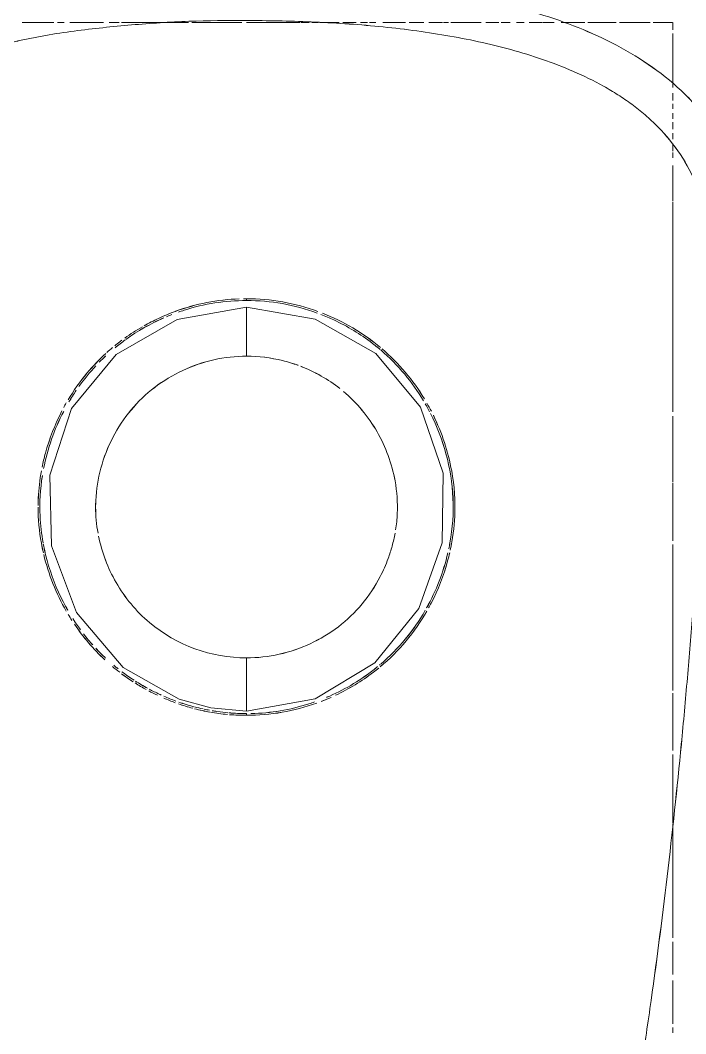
# Model space of a CAD drawing. Header units: millimetres. Extents: x -4000 to 187956, y -58990 to 162485.
# Drawn here: x 3722.4 to 3894.9, y 76805 to 77068 of the extents above; entities that cross this region are included whole.
import ezdxf

# ---------------------------------------------------------------- set-up
doc = ezdxf.new("R2010")
doc.units = ezdxf.units.MM
doc.layers.add('P-SANR-FIXT', color=6, linetype='Continuous', lineweight=9)

# ---------------------------------------------------------------- blocks, each defined once
blk = doc.blocks.new('WCPan-SquattingPan-Vitra-ArkitektSeries-5952 - CMPX502N-V797-0_000')
at = {"layer": 'P-SANR-FIXT', "color": 254}
for p, q in [((-58.16, 124.95), (-49.94, 124.95)), ((-49.02, 124.95), (-47.3, 124.95)), ((-45.86, 124.95), (-37.1, 124.95)), ((-35.64, 124.95), (-33.03, 124.95)), ((-32.45, 124.95), (-15.07, 124.95)), ((-14.16, 124.95), (-12.54, 124.95)), ((10.49, 124.95), (13.84, 124.95)), ((14.05, 124.95), (16.22, 124.95)), ((16.91, 124.95), (18.61, 124.95)), ((19.02, 124.95), (24.06, 124.95)), ((24.95, 124.95), (28.47, 124.95)), ((29.53, 124.95), (31.4, 124.95)), ((31.85, 124.95), (33.54, 124.95)), ((36.64, 124.95), (41.26, 124.95)), ((42.18, 124.95), (45.98, 124.95)), ((47.25, 124.95), (50.8, 124.95)), ((51.1, 124.95), (52.34, 124.95)), ((52.97, 124.95), (59.11, 124.95)), ((62.03, 124.95), (65.41, 124.95)), ((70.06, 124.95), (71.99, 124.95)), ((73.28, 124.95), (76.77, 124.95)), ((76.95, 124.95), (79.82, 124.95)), ((81.63, 124.95), (87.76, 124.95)), ((88.55, 124.95), (95.86, 124.95)), ((96.73, 124.95), (104.68, 124.95)), ((105.48, 124.95), (110.44, 124.95)), ((110.55, 123.02), (110.55, 124.91)), ((110.55, 116.88), (110.55, 122.11)), ((110.55, 108.09), (110.55, 116.84)), ((110.55, 104.72), (110.55, 106.57)), ((110.55, 102.5), (110.55, 103.79)), ((110.55, 99.94), (110.55, 101.38)), ((110.55, 97.22), (110.55, 99.08)), ((110.55, 94.63), (110.55, 96.22)), ((110.55, 91.5), (110.55, 93.48)), ((110.55, 89.78), (110.55, 91.17)), ((0, 52.76), (0, 52.99)), ((0, -54.66), (0, -54.43)), ((110.55, -112.6), (110.55, -83.11)), ((110.55, -122.13), (110.55, -113.71)), ((110.55, -134.93), (110.55, -123.75)), ((110.55, -137.32), (110.55, -135.93))]:
    blk.add_line(p, q, dxfattribs=at)
at = {"layer": 'P-SANR-FIXT', "color": 253}
for p, q in [((-12.54, 124.95), (-1.18, 124.95)), ((0, 124.95), (10.49, 124.95)), ((35.37, 124.95), (36.64, 124.95)), ((59.11, 124.95), (60.87, 124.95)), ((66.03, 124.95), (68.38, 124.95)), ((110.55, 78.62), (110.55, 87.84)), ((110.55, 23.87), (110.55, 78.35)), ((110.55, 5.62), (110.55, 22.72)), ((110.55, -9.6), (110.55, 5.36)), ((110.55, -48.42), (110.55, -10.59)), ((0, -39.97), (0, -40.86)), ((110.55, -63.98), (110.55, -49.13)), ((110.55, -82.91), (110.55, -65.09))]:
    blk.add_line(p, q, dxfattribs=at)
at = {"layer": 'P-SANR-FIXT', "color": 50}
for p, q in [((0, 52.99), (0, 53.21)), ((0, -54.89), (0, -54.66))]:
    blk.add_line(p, q, dxfattribs=at)
at = {"layer": 'P-SANR-FIXT', "color": 250}
blk.add_line((0, 39.21), (0, 38.3), dxfattribs=at)
at = {"layer": 'P-SANR-FIXT', "color": 250, "flags": 128}
for points in [[(0, -53.77), (-9.27, -52.94), (-17.51, -50.68), (-31.97, -42.5), (-44.1, -28.22), (-50.58, -10.93), (-50.98, 7.48), (-45.36, 24.77), (-33.81, 38.73), (-18, 47.85), (0, 51.01)], [(0, 51.01), (17.83, 47.93), (33.56, 38.99), (45.09, 25.06), (50.96, 7.94), (50.77, -10.15), (44.67, -27.2), (33.31, -41.29), (17.8, -50.59), (0, -53.77)]]:
    blk.add_lwpolyline(points, dxfattribs=at)
at = {"layer": 'P-SANR-FIXT', "color": 250}
for points, knots in [([(129.51, 77.95), (128.74, 81.46), (127.07, 86.68), (123.84, 93.23), (120.89, 97.97), (117.48, 102.37), (112.51, 107.69), (105.49, 113.48), (96.06, 119.21), (86.05, 123.75), (75.88, 127.3), (65.19, 130.16), (54.55, 132.3), (43.7, 133.93), (32.53, 135.12), (17.68, 136.15), (6.8, 136.38), (0, 136.38)], [0, 0, 0, 0, 0.071429, 0.107143, 0.142857, 0.178571, 0.214286, 0.285714, 0.357143, 0.428571, 0.5, 0.571429, 0.642857, 0.714286, 0.785714, 0.857143, 1, 1, 1, 1]), ([(0, -316.53), (-2.57, -316.65), (-6.63, -316.75), (-12.49, -316.73), (-17.03, -316.62), (-22.03, -316.49), (-27.44, -316.33), (-31.89, -316.08), (-35.25, -315.76), (-37.21, -315.49), (-38.69, -315.25), (-40.15, -315), (-42.63, -314.54), (-45.97, -313.77), (-49.1, -312.78), (-51.51, -311.78), (-53.28, -310.94), (-55.05, -309.93), (-57.41, -308.36), (-60.28, -306.11), (-62.85, -303.76), (-64.39, -302.23), (-65.18, -301.4), (-65.73, -300.82), (-66.22, -300.25), (-66.81, -299.51), (-67.67, -298.23), (-68.35, -296.82), (-68.87, -295.48), (-69.15, -294.67), (-69.37, -294.04), (-69.54, -293.58), (-69.69, -293.2), (-69.81, -292.91), (-69.94, -292.61), (-70.09, -292.26), (-70.31, -291.73), (-70.54, -291.12), (-70.78, -290.45), (-70.99, -289.81), (-71.19, -289.15), (-71.39, -288.44), (-71.61, -287.68), (-71.89, -286.73), (-72.14, -285.92), (-72.3, -285.45), (-72.45, -285.02), (-72.63, -284.48), (-72.87, -283.64), (-73.24, -282.3), (-73.68, -280.62), (-74.15, -278.85), (-74.56, -277.26), (-75.02, -275.49), (-75.69, -273.02), (-77.01, -268.32), (-79.26, -260.33), (-81.89, -250.19), (-84.17, -240.47), (-85.92, -232.4), (-87.84, -223.11), (-90.01, -212.53), (-92.31, -201.03), (-94.68, -188.88), (-97.05, -176.38), (-99.34, -163.8), (-101.12, -153.5), (-102.43, -145.49), (-103.34, -139.7), (-104.2, -133.91), (-105.33, -125.94), (-106.67, -115.71), (-108.18, -103.26), (-110.06, -86.83), (-112.11, -67.27), (-114.14, -47.68), (-115.47, -34.04), (-116.07, -25.77), (-116.42, -20.03), (-116.64, -15.92), (-116.84, -12.43), (-117.01, -9.49), (-117.15, -7.15), (-117.31, -4.76), (-117.5, -1.64), (-117.72, 2.21), (-117.96, 6.71), (-118.26, 12.58), (-118.59, 19.7), (-118.95, 27.84), (-119.28, 36.03), (-119.56, 44.17), (-119.79, 51.56), (-119.92, 57.74), (-120.01, 61.98), (-120.06, 64.86), (-120, 66.8), (-119.87, 68.43), (-119.72, 69.84), (-119.54, 71.34), (-119.29, 73.25), (-118.9, 75.6), (-118.22, 78.41), (-117.23, 81.3), (-115.87, 84.42), (-114.24, 87.67), (-112.35, 90.87), (-110.28, 93.84), (-107.97, 96.54), (-105.41, 99.11), (-103.13, 101.12), (-101.25, 102.65), (-100.05, 103.57), (-99.12, 104.27), (-98.24, 104.94), (-96.78, 106.05), (-94.76, 107.48), (-91.77, 109.17), (-87.62, 111.02), (-81.64, 113.31), (-74.48, 115.82), (-68.07, 117.83), (-62.99, 119.24), (-59.33, 120.14), (-55.74, 120.91), (-50.87, 121.81), (-44.72, 122.74), (-37.27, 123.6), (-29.83, 124.31), (-22.41, 124.89), (-12.48, 125.39), (-5, 125.49), (0, 125.43)], [-1, -1, -1, -1, -0.97619, -0.964286, -0.952381, -0.940476, -0.928571, -0.916667, -0.910714, -0.904762, -0.901786, -0.89881, -0.892857, -0.880952, -0.869048, -0.863095, -0.857143, -0.85119, -0.845238, -0.833333, -0.821429, -0.815476, -0.8125, -0.809524, -0.806548, -0.803571, -0.797619, -0.785714, -0.779762, -0.77381, -0.770833, -0.767857, -0.764881, -0.763393, -0.761905, -0.758929, -0.755952, -0.75, -0.744048, -0.738095, -0.732143, -0.72619, -0.720238, -0.714286, -0.708333, -0.702381, -0.696429, -0.690476, -0.684524, -0.678571, -0.672619, -0.669643, -0.666667, -0.66369, -0.660714, -0.654762, -0.642857, -0.630952, -0.625, -0.619048, -0.613095, -0.607143, -0.60119, -0.595238, -0.589286, -0.583333, -0.577381, -0.574405, -0.571429, -0.568452, -0.565476, -0.559524, -0.553571, -0.547619, -0.535714, -0.52381, -0.511905, -0.5, -0.494048, -0.488095, -0.482143, -0.479167, -0.47619, -0.473214, -0.470238, -0.464286, -0.458333, -0.452381, -0.440476, -0.428571, -0.416667, -0.404762, -0.392857, -0.380952, -0.369048, -0.357143, -0.345238, -0.339286, -0.333333, -0.327381, -0.321429, -0.309524, -0.297619, -0.285714, -0.27381, -0.261905, -0.25, -0.238095, -0.22619, -0.214286, -0.202381, -0.196429, -0.190476, -0.1875, -0.184524, -0.178571, -0.166667, -0.154762, -0.142857, -0.130952, -0.119048, -0.107143, -0.10119, -0.095238, -0.089286, -0.083333, -0.071429, -0.059524, -0.047619, -0.035714, -0.02381, 0, 0, 0, 0]), ([(0, 125.43), (5.34, 125.43), (13.8, 125.28), (25.48, 124.65), (34.36, 123.93), (43.13, 122.93), (51.71, 121.64), (60.17, 120.01), (68.57, 117.97), (76.78, 115.45), (84.8, 112.37), (91.35, 109.16), (96.35, 106.18), (99.91, 103.74), (103.38, 100.99), (107.85, 96.84), (112.84, 90.74), (116.21, 84.15), (117.97, 79.09), (118.88, 75.48), (119.45, 72.3), (119.77, 69.47), (119.93, 66.83), (119.98, 64.71), (119.99, 63.03), (119.99, 62.01), (119.98, 61.16), (119.97, 60.06), (119.93, 58.25), (119.86, 55.26), (119.75, 51.42), (119.64, 47.54), (119.53, 44.03), (119.42, 40.71), (119.29, 36.98), (119.11, 31.92), (118.92, 26.93), (118.73, 22.47), (118.58, 19.03), (118.44, 16.16), (118.31, 13.45), (118.19, 10.96), (118.07, 8.66), (117.96, 6.69), (117.85, 4.57), (117.69, 1.79), (117.49, -1.72), (117.23, -5.98), (116.95, -10.31), (116.66, -14.74), (116.26, -20.61), (115.51, -30.84), (114.35, -45.2), (112.27, -68.07), (109.21, -96.69), (105.5, -125.36), (102.12, -148.02), (99.36, -165), (96.36, -181.94), (93.51, -196.84), (91.28, -207.81), (89.79, -214.88), (88.65, -220.17), (87.48, -225.47), (86.49, -229.85), (85.66, -233.44), (84.91, -236.67), (84.11, -240.05), (83.22, -243.76), (82.25, -247.78), (81.22, -251.94), (80.18, -256.07), (79.26, -259.65), (78.18, -263.8), (76.91, -268.61), (75.82, -272.63), (74.96, -275.78), (74.1, -278.92), (73.15, -282.36), (72.21, -285.67), (71.41, -288.37), (70.37, -291.52), (69.25, -294.43), (68.05, -296.98), (67.13, -298.69), (66.09, -300.32), (64.44, -302.55), (61.91, -305.27), (58.14, -308.26), (54.39, -310.43), (51.04, -311.95), (47.42, -313.32), (42.84, -314.6), (38.33, -315.36), (34.88, -315.75), (31.62, -316.04), (27.15, -316.34), (22.37, -316.52), (18.42, -316.6), (14.39, -316.65), (9.97, -316.64), (5.12, -316.57), (1.82, -316.53), (0, -316.53)], [0, 0, 0, 0, 0.029412, 0.044118, 0.058824, 0.073529, 0.088235, 0.102941, 0.117647, 0.132353, 0.147059, 0.161765, 0.169118, 0.176471, 0.183824, 0.191176, 0.205882, 0.220588, 0.227941, 0.235294, 0.242647, 0.25, 0.257353, 0.264706, 0.268382, 0.272059, 0.273897, 0.275735, 0.279412, 0.283088, 0.286765, 0.290441, 0.292279, 0.294118, 0.297794, 0.301471, 0.308824, 0.316176, 0.323529, 0.330882, 0.338235, 0.345588, 0.349265, 0.352941, 0.356618, 0.360294, 0.367647, 0.375, 0.382353, 0.389706, 0.397059, 0.411765, 0.441176, 0.470588, 0.529412, 0.588235, 0.617647, 0.647059, 0.676471, 0.705882, 0.724265, 0.733456, 0.742647, 0.751838, 0.761029, 0.765625, 0.770221, 0.779412, 0.788603, 0.797794, 0.806985, 0.811581, 0.816176, 0.820772, 0.825368, 0.829963, 0.832261, 0.834559, 0.839154, 0.84375, 0.848346, 0.852941, 0.862132, 0.866728, 0.871324, 0.875919, 0.880515, 0.889706, 0.898897, 0.908088, 0.912684, 0.917279, 0.926471, 0.935662, 0.940257, 0.944853, 0.954044, 0.963235, 0.967831, 0.972426, 0.981618, 0.990809, 1, 1, 1, 1]), ([(-39.13, -0.84), (-39.13, -0.27), (-39.06, 3.14), (-38.06, 9.35), (-34.93, 17.36), (-30.2, 24.53), (-24.02, 30.46), (-14.2, 36.38), (-5.7, 38.33), (0, 38.3)], [0.5, 0.5, 0.5, 0.5, 0.5138889, 0.5833333, 0.6527778, 0.7222222, 0.7916667, 0.8611111, 1, 1, 1, 1]), ([(30, 24.25), (31.44, 22.52), (35.33, 16.91), (38.7, 7.72), (39.32, -1.11), (38.89, -5.34), (38.67, -6.73)], [0.278521, 0.278521, 0.278521, 0.278521, 0.3333333, 0.4444444, 0.5138889, 0.5482288, 0.5482288, 0.5482288, 0.5482288]), ([(0, -39.97), (-9.12, -40.02), (-22.72, -35.02), (-34.35, -20.99), (-37.52, -12.61), (-38.37, -8.4)], [0, 0, 0, 0, 0.2222222, 0.3333333, 0.437997, 0.437997, 0.437997, 0.437997]), ([(36.73, -14.2), (36.14, -15.81), (34.3, -19.99), (30.2, -26.2), (24.02, -32.13), (14.2, -38.06), (5.7, -40), (0, -39.97)], [0.6111111, 0.6111111, 0.6111111, 0.6111111, 0.6527778, 0.7222222, 0.7916667, 0.8611111, 1, 1, 1, 1])]:
    blk.add_open_spline(points, degree=3, knots=knots, dxfattribs=at)
at = {"layer": 'P-SANR-FIXT', "color": 253}
for points in [[(-18.43, 49.96), (-13.13, 51.9), (-7.52, 53.01), (-1.87, 53.19)], [(-16.18, 50.25), (-10.95, 51.92), (-5.49, 52.79), (0, 52.76)], [(-0.82, 53.21), (-0.55, 53.21), (-0.27, 53.22), (0, 53.21)], [(0, 53.21), (6.3, 53.25), (12.57, 52.11), (18.48, 49.95)], [(18.32, 49.52), (12.46, 51.66), (6.24, 52.8), (0, 52.76)], [(-31.28, 42.68), (-28.22, 44.88), (-24.92, 46.74), (-21.47, 48.25)], [(19.68, 49.49), (25.14, 47.35), (30.26, 44.33), (34.74, 40.57)], [(-31.59, 43.02), (-30.11, 44.07), (-28.59, 45.06), (-27.01, 45.96)], [(-32.78, 41.56), (-32.34, 41.9), (-31.9, 42.23), (-31.45, 42.56)], [(-36.26, 39.25), (-35.76, 39.7), (-35.25, 40.14), (-34.73, 40.57)], [(34.66, 40.04), (34.59, 40.1), (34.51, 40.16), (34.44, 40.22)], [(35.16, 40.21), (39.48, 36.5), (43.19, 32.09), (46.13, 27.22)], [(-38.19, 36.75), (-37.65, 37.3), (-37.1, 37.84), (-36.54, 38.36)], [(9.34, 37.18), (10.71, 36.84), (12.06, 36.43), (13.38, 35.94)], [(-43.45, 30.46), (-42.1, 32.35), (-40.63, 34.15), (-39.05, 35.85)], [(-46.07, 26.44), (-45.46, 27.46), (-44.82, 28.47), (-44.15, 29.46)], [(25.14, 29.16), (26.88, 27.69), (28.49, 26.07), (29.95, 24.32)], [(-52.62, 9.14), (-51.62, 14.3), (-49.86, 19.33), (-47.42, 24)], [(-47.42, 24.97), (-47.2, 25.38), (-46.98, 25.78), (-46.75, 26.18)], [(47.47, 23.89), (47.11, 24.59), (46.74, 25.27), (46.35, 25.95)], [(46.75, 26.17), (47.16, 25.46), (47.55, 24.74), (47.93, 24.01)], [(-53.2, -10.2), (-53.76, -7.11), (-54.05, -3.97), (-54.05, -0.83)], [(-38.52, -7.63), (-38.92, -5.39), (-39.13, -3.11), (-39.13, -0.84)], [(38.52, -7.62), (38.32, -8.74), (37.81, -10.96), (37.12, -13.13), (36.73, -14.2)], [(-52.68, -12.74), (-52.87, -11.9), (-53.05, -11.06), (-53.2, -10.2)], [(-52.22, -12.68), (-52.4, -11.93), (-52.56, -11.17), (-52.7, -10.41)], [(-46.75, -27.84), (-49.39, -23.25), (-51.37, -18.27), (-52.59, -13.12)], [(46.69, -27.03), (49.18, -22.56), (51.05, -17.73), (52.21, -12.75)], [(-45.28, -30.25), (-45.61, -29.74), (-45.94, -29.22), (-46.25, -28.69)], [(34.8, -41.6), (39.41, -37.65), (43.32, -32.89), (46.36, -27.62)], [(-43.08, -32.66), (-43.77, -31.73), (-44.42, -30.77), (-45.04, -29.79)], [(-36.72, -40.49), (-39.7, -37.72), (-42.36, -34.6), (-44.64, -31.22)], [(-36.54, -40.04), (-37.42, -39.22), (-38.27, -38.37), (-39.08, -37.5)], [(-32.89, -43.73), (-33.52, -43.25), (-34.14, -42.75), (-34.74, -42.24)], [(-29.44, -46.16), (-30.46, -45.5), (-31.45, -44.81), (-32.42, -44.08)], [(-29.17, -45.78), (-30.25, -45.09), (-31.3, -44.35), (-32.32, -43.58)], [(20.77, -50.23), (25.06, -48.42), (29.12, -46.07), (32.79, -43.23)], [(-25.99, -48.22), (-26.98, -47.68), (-27.95, -47.11), (-28.9, -46.51)], [(-25.67, -47.87), (-26.74, -47.28), (-27.8, -46.66), (-28.83, -46)], [(-23.1, -49.69), (-23.86, -49.33), (-24.61, -48.95), (-25.35, -48.56)], [(-18.32, -51.19), (-19.37, -50.81), (-20.41, -50.39), (-21.43, -49.94)], [(-18.48, -51.62), (-19.49, -51.25), (-20.49, -50.85), (-21.48, -50.42)], [(-13.96, -53.05), (-15.2, -52.72), (-16.43, -52.34), (-17.65, -51.91)], [(-13.68, -52.66), (-15, -52.3), (-16.31, -51.9), (-17.6, -51.45)], [(18.2, -51.72), (12.37, -53.82), (6.2, -54.92), (0, -54.89)], [(1.16, -54.42), (6.26, -54.34), (11.32, -53.47), (16.18, -51.92)], [(21.91, -50.23), (21.07, -50.6), (20.22, -50.96), (19.36, -51.29)], [(-11.25, -53.24), (-12, -53.08), (-12.75, -52.9), (-13.5, -52.7)], [(-9.49, -54.06), (-10.83, -53.82), (-12.15, -53.53), (-13.46, -53.18)], [(-9.64, -53.57), (-10.09, -53.48), (-10.54, -53.4), (-10.98, -53.3)], [(-4.98, -54.67), (-6.45, -54.54), (-7.91, -54.34), (-9.36, -54.08)], [(-7.66, -53.89), (-8.08, -53.83), (-8.49, -53.77), (-8.9, -53.7)], [(-4.82, -54.23), (-5.7, -54.15), (-6.59, -54.05), (-7.47, -53.92)], [(0, -54.43), (-1.54, -54.44), (-3.08, -54.38), (-4.61, -54.25)], [(0, -54.89), (-1.47, -54.9), (-2.93, -54.84), (-4.4, -54.72)]]:
    blk.add_open_spline(points, degree=3, dxfattribs=at)
at = {"layer": 'P-SANR-FIXT', "color": 254}
for points in [[(-17.65, 49.76), (-17.16, 49.93), (-16.67, 50.09), (-16.18, 50.25)], [(-20.77, 48.55), (-20.32, 48.75), (-19.86, 48.93), (-19.4, 49.11)], [(-34.1, 40.51), (-33.66, 40.87), (-33.23, 41.22), (-32.78, 41.56)], [(0, 39.21), (0, 39.25), (0, 39.34), (0, 39.48)], [(34.44, 40.22), (34.06, 40.55), (33.67, 40.86), (33.27, 41.18)], [(-33.28, -42.84), (-33.67, -42.53), (-34.06, -42.22), (-34.44, -41.89)], [(0, -41.15), (0, -40.99), (0, -40.9), (0, -40.86)], [(34.45, -41.89), (34.52, -41.83), (34.59, -41.77), (34.66, -41.71)], [(32.79, -43.23), (33.2, -42.91), (33.61, -42.59), (34, -42.26)], [(16.18, -51.92), (16.67, -51.77), (17.17, -51.6), (17.66, -51.43)]]:
    blk.add_open_spline(points, degree=3, dxfattribs=at)
at = {"layer": 'P-SANR-FIXT', "color": 250}
for points in [[(0, 39.48), (0, 39.62), (0, 40), (0, 40.89), (0, 42.06), (0, 43.48), (0, 45.13), (0, 46.96), (0, 48.93), (0, 50.32), (0, 51.01)], [(0, 38.3), (3.15, 38.32), (6.29, 37.93), (9.34, 37.18)], [(14.07, 35.68), (17.72, 34.27), (21.16, 32.32), (24.23, 29.9)], [(0, -53.77), (0, -53.03), (0, -51.54), (0, -49.4), (0, -47.4), (0, -45.58), (0, -44.01), (0, -42.72), (0, -41.73), (0, -41.3), (0, -41.15)]]:
    blk.add_open_spline(points, degree=3, dxfattribs=at)
at = {"layer": 'P-SANR-FIXT', "color": 253}
for points, knots in [([(-26.58, 46.21), (-25.35, 46.9), (-22.7, 48.26), (-19.95, 49.41), (-18.47, 49.95)], [0.8362703, 0.8362703, 0.8362703, 0.8362703, 0.86111111, 0.88888889, 0.88888889, 0.88888889, 0.88888889]), ([(33.27, 41.18), (33.06, 41.35), (29.76, 43.91), (25.12, 46.71), (20.41, 48.72), (19.28, 49.16)], [0.78673632, 0.78673632, 0.78673632, 0.78673632, 0.79166667, 0.86111111, 0.88277509, 0.88277509, 0.88277509, 0.88277509]), ([(-34.19, 41.03), (-33.76, 41.37), (-33.14, 41.87), (-32.5, 42.35), (-32.3, 42.49)], [0.78197225, 0.78197225, 0.78197225, 0.78197225, 0.79166667, 0.79602802, 0.79602802, 0.79602802, 0.79602802]), ([(45.9, 26.73), (44.46, 29.15), (41.12, 33.89), (37.04, 38.01), (34.79, 39.93)], [0.6720379, 0.6720379, 0.6720379, 0.6720379, 0.7222222, 0.7750486, 0.7750486, 0.7750486, 0.7750486]), ([(-46.3, 26.95), (-44.84, 29.39), (-41.84, 33.67), (-38.24, 37.43), (-36.5, 39.03)], [0.67191093, 0.67191093, 0.67191093, 0.67191093, 0.72222222, 0.76394855, 0.76394855, 0.76394855, 0.76394855]), ([(-53.01, 9.52), (-52.77, 10.73), (-51.58, 15.77), (-49.69, 20.61), (-47.88, 24.1)], [0.56141945, 0.56141945, 0.56141945, 0.56141945, 0.58333333, 0.65277778, 0.65277778, 0.65277778, 0.65277778]), ([(52.45, -11.67), (52.56, -11.16), (53.41, -6.82), (53.99, 1.52), (52.15, 12.96), (49.39, 20.12), (47.7, 23.46)], [0.4350947, 0.4350947, 0.4350947, 0.4350947, 0.4444444, 0.5138889, 0.5833333, 0.6498701, 0.6498701, 0.6498701, 0.6498701]), ([(48.46, 22.96), (50.69, 18.4), (53.54, 9.76), (54.38, -2.26), (53.47, -9.12), (52.84, -12.03)], [0.3547305, 0.3547305, 0.3547305, 0.3547305, 0.4444444, 0.5138889, 0.5665006, 0.5665006, 0.5665006, 0.5665006]), ([(-54.05, -0.43), (-54.04, 0.22), (-53.96, 3.22), (-53.62, 6.22), (-53.2, 8.54)], [0.50234719, 0.50234719, 0.50234719, 0.50234719, 0.51388889, 0.55555556, 0.55555556, 0.55555556, 0.55555556]), ([(-52.75, -10.13), (-53.17, -7.83), (-53.83, -2.01), (-53.49, 3.85), (-52.94, 7.31)], [-0.5555556, -0.5555556, -0.5555556, -0.5555556, -0.5138889, -0.451343, -0.451343, -0.451343, -0.451343]), ([(-46.36, -27.62), (-46.74, -26.94), (-48.98, -22.83), (-50.94, -17.82), (-52.06, -13.4), (-52.21, -12.75)], [-0.66666667, -0.66666667, -0.66666667, -0.66666667, -0.65277778, -0.58333333, -0.57144917, -0.57144917, -0.57144917, -0.57144917]), ([(52.68, -12.74), (52.52, -13.43), (51.38, -17.94), (49.52, -22.72), (47.45, -26.59), (47.23, -26.99)], [0.57078633, 0.57078633, 0.57078633, 0.57078633, 0.58333333, 0.65277778, 0.66090061, 0.66090061, 0.66090061, 0.66090061]), ([(46.75, -27.85), (45.19, -30.58), (41.57, -35.8), (37.08, -40.29), (34.64, -42.33)], [0.6666667, 0.6666667, 0.6666667, 0.6666667, 0.7222222, 0.778521, 0.778521, 0.778521, 0.778521]), ([(-39.88, -36.62), (-40.27, -36.19), (-41.08, -35.25), (-41.85, -34.29), (-42.24, -33.78)], [-0.73270712, -0.73270712, -0.73270712, -0.73270712, -0.72222222, -0.7107225, -0.7107225, -0.7107225, -0.7107225]), ([(34.27, -42.63), (33.82, -43), (30.36, -45.74), (26.56, -48.05), (23.1, -49.68)], [0.78135794, 0.78135794, 0.78135794, 0.78135794, 0.79166667, 0.85934924, 0.85934924, 0.85934924, 0.85934924]), ([(-22.16, -49.62), (-22.32, -49.54), (-23.37, -49.06), (-24.4, -48.55), (-25.26, -48.08)], [-0.86423752, -0.86423752, -0.86423752, -0.86423752, -0.86111111, -0.84368511, -0.84368511, -0.84368511, -0.84368511])]:
    blk.add_open_spline(points, degree=3, knots=knots, dxfattribs=at)
blk = doc.blocks.new('CMF2_NHAXUONG_A_rvt-1-0_000')
at = {"layer": 'P-SANR-FIXT', "color": 254}
for p, q in [((3722.88, 77067.45), (3731.1, 77067.45)), ((3732.01, 77067.45), (3733.73, 77067.45)), ((3735.18, 77067.45), (3743.93, 77067.45)), ((3745.39, 77067.45), (3748.01, 77067.45)), ((3748.58, 77067.45), (3765.97, 77067.45)), ((3766.88, 77067.45), (3768.49, 77067.45)), ((3791.52, 77067.45), (3794.88, 77067.45)), ((3795.09, 77067.45), (3797.26, 77067.45)), ((3797.95, 77067.45), (3799.64, 77067.45)), ((3800.05, 77067.45), (3805.09, 77067.45)), ((3805.99, 77067.45), (3809.51, 77067.45)), ((3810.57, 77067.45), (3812.43, 77067.45)), ((3812.89, 77067.45), (3814.58, 77067.45)), ((3817.68, 77067.45), (3822.29, 77067.45)), ((3823.21, 77067.45), (3827.01, 77067.45)), ((3828.29, 77067.45), (3831.84, 77067.45)), ((3832.13, 77067.45), (3833.38, 77067.45)), ((3834, 77067.45), (3840.14, 77067.45)), ((3843.07, 77067.45), (3846.45, 77067.45)), ((3851.09, 77067.45), (3853.03, 77067.45)), ((3854.32, 77067.45), (3857.81, 77067.45)), ((3857.98, 77067.45), (3860.85, 77067.45)), ((3862.66, 77067.45), (3868.8, 77067.45)), ((3869.58, 77067.45), (3876.89, 77067.45)), ((3877.77, 77067.45), (3885.71, 77067.45)), ((3886.52, 77067.45), (3891.48, 77067.45)), ((3891.59, 77065.52), (3891.59, 77067.41)), ((3891.59, 77059.39), (3891.59, 77064.61)), ((3891.59, 77050.59), (3891.59, 77059.35)), ((3891.59, 77047.22), (3891.59, 77049.07)), ((3891.59, 77045), (3891.59, 77046.29)), ((3891.59, 77042.44), (3891.59, 77043.88)), ((3891.59, 77039.72), (3891.59, 77041.59)), ((3891.59, 77037.13), (3891.59, 77038.72)), ((3891.59, 77034), (3891.59, 77035.99)), ((3891.59, 77032.28), (3891.59, 77033.67)), ((3781.04, 76995.26), (3781.04, 76995.49)), ((3781.04, 76887.85), (3781.04, 76888.07)), ((3891.59, 76829.91), (3891.59, 76859.39)), ((3891.59, 76820.38), (3891.59, 76828.79)), ((3891.59, 76807.57), (3891.59, 76818.75)), ((3891.59, 76805.18), (3891.59, 76806.58))]:
    blk.add_line(p, q, dxfattribs=at)
at = {"layer": 'P-SANR-FIXT', "color": 253}
for p, q in [((3768.49, 77067.45), (3779.86, 77067.45)), ((3781.04, 77067.45), (3791.52, 77067.45)), ((3816.41, 77067.45), (3817.68, 77067.45)), ((3840.14, 77067.45), (3841.91, 77067.45)), ((3847.07, 77067.45), (3849.42, 77067.45)), ((3891.59, 77021.13), (3891.59, 77030.35)), ((3891.59, 76966.37), (3891.59, 77020.86)), ((3891.59, 76948.13), (3891.59, 76965.22)), ((3891.59, 76932.91), (3891.59, 76947.86)), ((3891.59, 76894.08), (3891.59, 76931.92)), ((3781.04, 76902.53), (3781.04, 76901.64)), ((3891.59, 76878.52), (3891.59, 76893.37)), ((3891.59, 76859.59), (3891.59, 76877.41))]:
    blk.add_line(p, q, dxfattribs=at)
at = {"layer": 'P-SANR-FIXT', "color": 50}
for p, q in [((3781.04, 76995.49), (3781.04, 76995.72)), ((3781.04, 76887.62), (3781.04, 76887.85))]:
    blk.add_line(p, q, dxfattribs=at)
at = {"layer": 'P-SANR-FIXT', "color": 250}
blk.add_line((3781.04, 76981.72), (3781.04, 76980.8), dxfattribs=at)
at = {"layer": 'P-SANR-FIXT', "color": 250, "flags": 128}
for points in [[(3781.04, 76888.73), (3771.76, 76889.56), (3763.53, 76891.82), (3749.07, 76900.01), (3736.94, 76914.28), (3730.45, 76931.58), (3730.06, 76949.98), (3735.67, 76967.27), (3747.23, 76981.24), (3763.04, 76990.35), (3781.04, 76993.52)], [(3781.04, 76993.52), (3798.87, 76990.43), (3814.6, 76981.49), (3826.13, 76967.56), (3832, 76950.45), (3831.8, 76932.35), (3825.71, 76915.3), (3814.35, 76901.22), (3798.84, 76891.91), (3781.04, 76888.73)]]:
    blk.add_lwpolyline(points, dxfattribs=at)
at = {"layer": 'P-SANR-FIXT', "color": 250}
for points, knots in [([(3910.54, 77020.45), (3909.78, 77023.96), (3908.11, 77029.18), (3904.88, 77035.74), (3901.92, 77040.47), (3898.52, 77044.87), (3893.54, 77050.19), (3886.53, 77055.98), (3877.1, 77061.71), (3867.09, 77066.26), (3856.92, 77069.8), (3846.22, 77072.66), (3835.59, 77074.8), (3824.73, 77076.43), (3813.57, 77077.62), (3798.71, 77078.65), (3787.84, 77078.88), (3781.04, 77078.88)], [0, 0, 0, 0, 0.071429, 0.107143, 0.142857, 0.178571, 0.214286, 0.285714, 0.357143, 0.428571, 0.5, 0.571429, 0.642857, 0.714286, 0.785714, 0.857143, 1, 1, 1, 1]), ([(3781.04, 76625.97), (3778.47, 76625.85), (3774.41, 76625.75), (3768.55, 76625.78), (3764.01, 76625.89), (3759.01, 76626.01), (3753.6, 76626.17), (3749.15, 76626.43), (3745.79, 76626.75), (3743.83, 76627.01), (3742.34, 76627.26), (3740.88, 76627.5), (3738.41, 76627.96), (3735.07, 76628.73), (3731.94, 76629.73), (3729.52, 76630.72), (3727.76, 76631.56), (3725.99, 76632.57), (3723.63, 76634.14), (3720.76, 76636.39), (3718.19, 76638.74), (3716.65, 76640.28), (3715.86, 76641.1), (3715.31, 76641.69), (3714.82, 76642.25), (3714.23, 76643), (3713.37, 76644.28), (3712.69, 76645.68), (3712.17, 76647.02), (3711.89, 76647.83), (3711.66, 76648.46), (3711.5, 76648.92), (3711.35, 76649.3), (3711.23, 76649.6), (3711.1, 76649.89), (3710.95, 76650.25), (3710.73, 76650.78), (3710.49, 76651.38), (3710.26, 76652.05), (3710.05, 76652.7), (3709.85, 76653.35), (3709.65, 76654.06), (3709.43, 76654.82), (3709.15, 76655.78), (3708.9, 76656.58), (3708.73, 76657.06), (3708.58, 76657.48), (3708.41, 76658.02), (3708.16, 76658.87), (3707.8, 76660.2), (3707.35, 76661.88), (3706.89, 76663.66), (3706.48, 76665.25), (3706.02, 76667.02), (3705.34, 76669.48), (3704.03, 76674.19), (3701.78, 76682.17), (3699.15, 76692.32), (3696.87, 76702.03), (3695.12, 76710.1), (3693.2, 76719.39), (3691.03, 76729.97), (3688.73, 76741.47), (3686.35, 76753.62), (3683.98, 76766.13), (3681.69, 76778.71), (3679.91, 76789), (3678.6, 76797.01), (3677.69, 76802.8), (3676.83, 76808.59), (3675.71, 76816.57), (3674.36, 76826.79), (3672.85, 76839.24), (3670.98, 76855.68), (3668.92, 76875.24), (3666.9, 76894.82), (3665.57, 76908.47), (3664.97, 76916.74), (3664.62, 76922.47), (3664.39, 76926.58), (3664.2, 76930.07), (3664.03, 76933.01), (3663.88, 76935.35), (3663.73, 76937.74), (3663.54, 76940.87), (3663.32, 76944.71), (3663.07, 76949.21), (3662.77, 76955.08), (3662.44, 76962.21), (3662.09, 76970.34), (3661.76, 76978.54), (3661.47, 76986.67), (3661.25, 76994.06), (3661.11, 77000.25), (3661.03, 77004.49), (3660.98, 77007.36), (3661.04, 77009.3), (3661.17, 77010.94), (3661.32, 77012.34), (3661.49, 77013.85), (3661.75, 77015.76), (3662.14, 77018.1), (3662.82, 77020.91), (3663.81, 77023.8), (3665.17, 77026.93), (3666.8, 77030.17), (3668.68, 77033.38), (3670.76, 77036.34), (3673.06, 77039.04), (3675.63, 77041.62), (3677.91, 77043.63), (3679.78, 77045.15), (3680.98, 77046.07), (3681.92, 77046.78), (3682.8, 77047.45), (3684.25, 77048.55), (3686.28, 77049.98), (3689.27, 77051.67), (3693.42, 77053.52), (3699.4, 77055.81), (3706.56, 77058.32), (3712.97, 77060.33), (3718.04, 77061.74), (3721.71, 77062.65), (3725.3, 77063.41), (3730.17, 77064.32), (3736.32, 77065.24), (3743.77, 77066.1), (3751.21, 77066.81), (3758.63, 77067.4), (3768.56, 77067.9), (3776.04, 77067.99), (3781.04, 77067.93)], [-1, -1, -1, -1, -0.97619, -0.964286, -0.952381, -0.940476, -0.928571, -0.916667, -0.910714, -0.904762, -0.901786, -0.89881, -0.892857, -0.880952, -0.869048, -0.863095, -0.857143, -0.85119, -0.845238, -0.833333, -0.821429, -0.815476, -0.8125, -0.809524, -0.806548, -0.803571, -0.797619, -0.785714, -0.779762, -0.77381, -0.770833, -0.767857, -0.764881, -0.763393, -0.761905, -0.758929, -0.755952, -0.75, -0.744048, -0.738095, -0.732143, -0.72619, -0.720238, -0.714286, -0.708333, -0.702381, -0.696429, -0.690476, -0.684524, -0.678571, -0.672619, -0.669643, -0.666667, -0.66369, -0.660714, -0.654762, -0.642857, -0.630952, -0.625, -0.619048, -0.613095, -0.607143, -0.60119, -0.595238, -0.589286, -0.583333, -0.577381, -0.574405, -0.571429, -0.568452, -0.565476, -0.559524, -0.553571, -0.547619, -0.535714, -0.52381, -0.511905, -0.5, -0.494048, -0.488095, -0.482143, -0.479167, -0.47619, -0.473214, -0.470238, -0.464286, -0.458333, -0.452381, -0.440476, -0.428571, -0.416667, -0.404762, -0.392857, -0.380952, -0.369048, -0.357143, -0.345238, -0.339286, -0.333333, -0.327381, -0.321429, -0.309524, -0.297619, -0.285714, -0.27381, -0.261905, -0.25, -0.238095, -0.22619, -0.214286, -0.202381, -0.196429, -0.190476, -0.1875, -0.184524, -0.178571, -0.166667, -0.154762, -0.142857, -0.130952, -0.119048, -0.107143, -0.10119, -0.095238, -0.089286, -0.083333, -0.071429, -0.059524, -0.047619, -0.035714, -0.02381, 0, 0, 0, 0]), ([(3781.04, 77067.93), (3786.37, 77067.93), (3794.84, 77067.79), (3806.52, 77067.16), (3815.4, 77066.43), (3824.16, 77065.43), (3832.75, 77064.14), (3841.21, 77062.52), (3849.61, 77060.47), (3857.82, 77057.96), (3865.84, 77054.87), (3872.39, 77051.67), (3877.39, 77048.68), (3880.95, 77046.24), (3884.42, 77043.5), (3888.89, 77039.35), (3893.87, 77033.25), (3897.25, 77026.65), (3899, 77021.59), (3899.92, 77017.98), (3900.49, 77014.81), (3900.81, 77011.98), (3900.97, 77009.33), (3901.02, 77007.21), (3901.03, 77005.54), (3901.02, 77004.51), (3901.02, 77003.67), (3901, 77002.57), (3900.97, 77000.76), (3900.9, 76997.76), (3900.79, 76993.93), (3900.67, 76990.04), (3900.56, 76986.53), (3900.46, 76983.22), (3900.33, 76979.48), (3900.15, 76974.42), (3899.95, 76969.43), (3899.77, 76964.98), (3899.61, 76961.54), (3899.48, 76958.67), (3899.35, 76955.95), (3899.22, 76953.47), (3899.1, 76951.17), (3899, 76949.19), (3898.88, 76947.08), (3898.73, 76944.3), (3898.52, 76940.79), (3898.26, 76936.53), (3897.99, 76932.2), (3897.7, 76927.77), (3897.29, 76921.9), (3896.55, 76911.66), (3895.39, 76897.3), (3893.3, 76874.43), (3890.24, 76845.81), (3886.53, 76817.15), (3883.15, 76794.48), (3880.39, 76777.5), (3877.4, 76760.56), (3874.55, 76745.66), (3872.32, 76734.69), (3870.83, 76727.63), (3869.68, 76722.34), (3868.51, 76717.03), (3867.52, 76712.65), (3866.7, 76709.06), (3865.95, 76705.83), (3865.15, 76702.45), (3864.26, 76698.74), (3863.28, 76694.72), (3862.25, 76690.57), (3861.21, 76686.44), (3860.3, 76682.85), (3859.22, 76678.71), (3857.94, 76673.89), (3856.86, 76669.87), (3856, 76666.72), (3855.14, 76663.58), (3854.19, 76660.15), (3853.25, 76656.83), (3852.44, 76654.14), (3851.41, 76650.98), (3850.29, 76648.08), (3849.09, 76645.52), (3848.16, 76643.82), (3847.12, 76642.18), (3845.47, 76639.95), (3842.94, 76637.23), (3839.17, 76634.25), (3835.43, 76632.07), (3832.08, 76630.55), (3828.45, 76629.18), (3823.88, 76627.9), (3819.36, 76627.14), (3815.92, 76626.76), (3812.65, 76626.46), (3808.19, 76626.16), (3803.41, 76625.98), (3799.45, 76625.9), (3795.43, 76625.86), (3791.01, 76625.87), (3786.16, 76625.93), (3782.86, 76625.97), (3781.04, 76625.97)], [0, 0, 0, 0, 0.029412, 0.044118, 0.058824, 0.073529, 0.088235, 0.102941, 0.117647, 0.132353, 0.147059, 0.161765, 0.169118, 0.176471, 0.183824, 0.191176, 0.205882, 0.220588, 0.227941, 0.235294, 0.242647, 0.25, 0.257353, 0.264706, 0.268382, 0.272059, 0.273897, 0.275735, 0.279412, 0.283088, 0.286765, 0.290441, 0.292279, 0.294118, 0.297794, 0.301471, 0.308824, 0.316176, 0.323529, 0.330882, 0.338235, 0.345588, 0.349265, 0.352941, 0.356618, 0.360294, 0.367647, 0.375, 0.382353, 0.389706, 0.397059, 0.411765, 0.441176, 0.470588, 0.529412, 0.588235, 0.617647, 0.647059, 0.676471, 0.705882, 0.724265, 0.733456, 0.742647, 0.751838, 0.761029, 0.765625, 0.770221, 0.779412, 0.788603, 0.797794, 0.806985, 0.811581, 0.816176, 0.820772, 0.825368, 0.829963, 0.832261, 0.834559, 0.839154, 0.84375, 0.848346, 0.852941, 0.862132, 0.866728, 0.871324, 0.875919, 0.880515, 0.889706, 0.898897, 0.908088, 0.912684, 0.917279, 0.926471, 0.935662, 0.940257, 0.944853, 0.954044, 0.963235, 0.967831, 0.972426, 0.981618, 0.990809, 1, 1, 1, 1]), ([(3741.9, 76941.66), (3741.9, 76942.23), (3741.98, 76945.64), (3742.98, 76951.86), (3746.11, 76959.86), (3750.83, 76967.03), (3757.02, 76972.96), (3766.83, 76978.89), (3775.34, 76980.83), (3781.04, 76980.8)], [0.5, 0.5, 0.5, 0.5, 0.5138889, 0.5833333, 0.6527778, 0.7222222, 0.7916667, 0.8611111, 1, 1, 1, 1]), ([(3811.04, 76966.76), (3812.47, 76965.03), (3816.37, 76959.42), (3819.74, 76950.22), (3820.36, 76941.39), (3819.93, 76937.16), (3819.71, 76935.77)], [0.278521, 0.278521, 0.278521, 0.278521, 0.3333333, 0.4444444, 0.5138889, 0.5482288, 0.5482288, 0.5482288, 0.5482288]), ([(3781.04, 76902.53), (3771.92, 76902.48), (3758.32, 76907.48), (3746.68, 76921.51), (3743.52, 76929.9), (3742.67, 76934.1)], [0, 0, 0, 0, 0.2222222, 0.3333333, 0.437997, 0.437997, 0.437997, 0.437997]), ([(3817.76, 76928.3), (3817.18, 76926.7), (3815.34, 76922.52), (3811.24, 76916.3), (3805.06, 76910.37), (3795.24, 76904.45), (3786.73, 76902.5), (3781.04, 76902.53)], [0.6111111, 0.6111111, 0.6111111, 0.6111111, 0.6527778, 0.7222222, 0.7916667, 0.8611111, 1, 1, 1, 1])]:
    blk.add_open_spline(points, degree=3, knots=knots, dxfattribs=at)
at = {"layer": 'P-SANR-FIXT', "color": 253}
for points in [[(3762.6, 76992.47), (3767.91, 76994.4), (3773.51, 76995.52), (3779.16, 76995.69)], [(3764.86, 76992.75), (3770.08, 76994.42), (3775.55, 76995.29), (3781.04, 76995.26)], [(3780.21, 76995.72), (3780.49, 76995.72), (3780.76, 76995.72), (3781.04, 76995.72)], [(3781.04, 76995.72), (3787.34, 76995.75), (3793.6, 76994.61), (3799.51, 76992.45)], [(3799.35, 76992.02), (3793.5, 76994.16), (3787.28, 76995.3), (3781.04, 76995.26)], [(3749.76, 76985.19), (3752.82, 76987.38), (3756.11, 76989.25), (3759.57, 76990.76)], [(3800.72, 76991.99), (3806.17, 76989.85), (3811.3, 76986.84), (3815.78, 76983.07)], [(3749.45, 76985.52), (3750.92, 76986.58), (3752.45, 76987.56), (3754.02, 76988.47)], [(3748.25, 76984.07), (3748.69, 76984.41), (3749.14, 76984.74), (3749.59, 76985.06)], [(3744.78, 76981.75), (3745.28, 76982.2), (3745.79, 76982.64), (3746.3, 76983.08)], [(3815.7, 76982.54), (3815.62, 76982.6), (3815.55, 76982.67), (3815.48, 76982.73)], [(3816.2, 76982.71), (3820.52, 76979.01), (3824.22, 76974.6), (3827.17, 76969.72)], [(3742.84, 76979.25), (3743.38, 76979.8), (3743.93, 76980.34), (3744.5, 76980.87)], [(3790.37, 76979.68), (3791.74, 76979.34), (3793.09, 76978.93), (3794.42, 76978.45)], [(3737.58, 76972.97), (3738.94, 76974.86), (3740.41, 76976.66), (3741.99, 76978.35)], [(3734.97, 76968.94), (3735.57, 76969.97), (3736.21, 76970.98), (3736.88, 76971.96)], [(3806.18, 76971.66), (3807.92, 76970.2), (3809.53, 76968.58), (3810.98, 76966.83)], [(3728.41, 76951.64), (3729.42, 76956.81), (3731.18, 76961.83), (3733.61, 76966.5)], [(3733.62, 76967.47), (3733.84, 76967.88), (3734.06, 76968.28), (3734.29, 76968.68)], [(3828.51, 76966.4), (3828.15, 76967.09), (3827.78, 76967.77), (3827.39, 76968.45)], [(3827.79, 76968.67), (3828.2, 76967.96), (3828.59, 76967.24), (3828.97, 76966.51)], [(3727.84, 76932.3), (3727.28, 76935.39), (3726.99, 76938.53), (3726.99, 76941.67)], [(3742.52, 76934.88), (3742.11, 76937.12), (3741.91, 76939.39), (3741.9, 76941.66)], [(3819.56, 76934.88), (3819.35, 76933.77), (3818.85, 76931.54), (3818.16, 76929.37), (3817.76, 76928.3)], [(3728.36, 76929.76), (3728.16, 76930.6), (3727.99, 76931.45), (3727.84, 76932.3)], [(3728.81, 76929.82), (3728.64, 76930.57), (3728.48, 76931.33), (3728.34, 76932.09)], [(3734.29, 76914.66), (3731.65, 76919.25), (3729.67, 76924.23), (3728.45, 76929.39)], [(3827.72, 76915.47), (3830.22, 76919.94), (3832.09, 76924.77), (3833.25, 76929.76)], [(3735.76, 76912.25), (3735.42, 76912.76), (3735.1, 76913.28), (3734.78, 76913.81)], [(3815.84, 76900.91), (3820.45, 76904.86), (3824.36, 76909.61), (3827.39, 76914.89)], [(3737.95, 76909.84), (3737.27, 76910.78), (3736.62, 76911.73), (3735.99, 76912.71)], [(3744.31, 76902.01), (3741.33, 76904.79), (3738.68, 76907.91), (3736.39, 76911.28)], [(3744.5, 76902.46), (3743.62, 76903.28), (3742.77, 76904.13), (3741.95, 76905.01)], [(3748.15, 76898.77), (3747.52, 76899.26), (3746.9, 76899.75), (3746.29, 76900.26)], [(3751.59, 76896.35), (3750.58, 76897), (3749.58, 76897.7), (3748.61, 76898.42)], [(3751.86, 76896.72), (3750.79, 76897.42), (3749.74, 76898.15), (3748.72, 76898.92)], [(3801.81, 76892.28), (3806.1, 76894.08), (3810.15, 76896.44), (3813.83, 76899.28)], [(3755.05, 76894.29), (3754.06, 76894.83), (3753.09, 76895.4), (3752.14, 76896)], [(3755.37, 76894.64), (3754.29, 76895.22), (3753.24, 76895.84), (3752.21, 76896.5)], [(3757.94, 76892.82), (3757.18, 76893.18), (3756.43, 76893.55), (3755.69, 76893.94)], [(3762.72, 76891.31), (3761.67, 76891.7), (3760.63, 76892.11), (3759.6, 76892.56)], [(3762.56, 76890.88), (3761.55, 76891.25), (3760.55, 76891.65), (3759.56, 76892.08)], [(3767.07, 76889.45), (3765.83, 76889.79), (3764.6, 76890.17), (3763.39, 76890.59)], [(3767.36, 76889.85), (3766.04, 76890.2), (3764.73, 76890.6), (3763.44, 76891.06)], [(3799.23, 76890.78), (3793.41, 76888.69), (3787.24, 76887.58), (3781.04, 76887.62)], [(3782.19, 76888.08), (3787.29, 76888.17), (3792.36, 76889.03), (3797.22, 76890.58)], [(3802.95, 76892.27), (3802.1, 76891.9), (3801.25, 76891.55), (3800.39, 76891.22)], [(3769.79, 76889.26), (3769.03, 76889.42), (3768.28, 76889.6), (3767.54, 76889.8)], [(3771.54, 76888.45), (3770.21, 76888.69), (3768.89, 76888.98), (3767.57, 76889.32)], [(3771.4, 76888.94), (3770.95, 76889.02), (3770.5, 76889.11), (3770.05, 76889.2)], [(3776.06, 76887.83), (3774.59, 76887.97), (3773.13, 76888.16), (3771.68, 76888.42)], [(3773.37, 76888.61), (3772.96, 76888.67), (3772.54, 76888.74), (3772.13, 76888.81)], [(3776.22, 76888.28), (3775.33, 76888.35), (3774.45, 76888.46), (3773.57, 76888.58)], [(3781.04, 76888.07), (3779.5, 76888.06), (3777.96, 76888.13), (3776.43, 76888.26)], [(3781.04, 76887.62), (3779.57, 76887.61), (3778.1, 76887.66), (3776.64, 76887.78)]]:
    blk.add_open_spline(points, degree=3, dxfattribs=at)
at = {"layer": 'P-SANR-FIXT', "color": 254}
for points in [[(3763.38, 76992.26), (3763.87, 76992.43), (3764.37, 76992.6), (3764.86, 76992.75)], [(3760.27, 76991.06), (3760.72, 76991.25), (3761.18, 76991.43), (3761.64, 76991.61)], [(3746.94, 76983.02), (3747.37, 76983.37), (3747.81, 76983.72), (3748.25, 76984.07)], [(3781.04, 76981.72), (3781.04, 76981.75), (3781.04, 76981.84), (3781.04, 76981.98)], [(3815.48, 76982.73), (3815.09, 76983.05), (3814.7, 76983.37), (3814.31, 76983.68)], [(3747.76, 76899.66), (3747.37, 76899.97), (3746.98, 76900.29), (3746.59, 76900.61)], [(3781.04, 76901.35), (3781.04, 76901.51), (3781.04, 76901.61), (3781.04, 76901.65)], [(3815.48, 76900.61), (3815.56, 76900.67), (3815.63, 76900.73), (3815.7, 76900.79)], [(3813.83, 76899.28), (3814.24, 76899.59), (3814.64, 76899.91), (3815.04, 76900.24)], [(3797.22, 76890.58), (3797.71, 76890.74), (3798.2, 76890.9), (3798.69, 76891.08)]]:
    blk.add_open_spline(points, degree=3, dxfattribs=at)
at = {"layer": 'P-SANR-FIXT', "color": 250}
for points in [[(3781.04, 76981.98), (3781.04, 76982.12), (3781.04, 76982.51), (3781.04, 76983.4), (3781.04, 76984.56), (3781.04, 76985.98), (3781.04, 76987.63), (3781.04, 76989.46), (3781.04, 76991.43), (3781.04, 76992.82), (3781.04, 76993.52)], [(3781.04, 76980.8), (3784.18, 76980.82), (3787.32, 76980.43), (3790.37, 76979.68)], [(3795.11, 76978.19), (3798.76, 76976.78), (3802.2, 76974.83), (3805.27, 76972.4)], [(3781.04, 76888.73), (3781.04, 76889.47), (3781.04, 76890.97), (3781.04, 76893.11), (3781.04, 76895.11), (3781.04, 76896.92), (3781.04, 76898.49), (3781.04, 76899.78), (3781.04, 76900.77), (3781.04, 76901.2), (3781.04, 76901.35)]]:
    blk.add_open_spline(points, degree=3, dxfattribs=at)
at = {"layer": 'P-SANR-FIXT', "color": 253}
for points, knots in [([(3754.46, 76988.71), (3755.68, 76989.4), (3758.34, 76990.77), (3761.09, 76991.91), (3762.56, 76992.45)], [0.8362703, 0.8362703, 0.8362703, 0.8362703, 0.86111111, 0.88888889, 0.88888889, 0.88888889, 0.88888889]), ([(3814.31, 76983.68), (3814.09, 76983.85), (3810.8, 76986.41), (3806.16, 76989.21), (3801.45, 76991.22), (3800.32, 76991.66)], [0.78673632, 0.78673632, 0.78673632, 0.78673632, 0.79166667, 0.86111111, 0.88277509, 0.88277509, 0.88277509, 0.88277509]), ([(3746.85, 76983.53), (3747.28, 76983.88), (3747.9, 76984.37), (3748.53, 76984.85), (3748.73, 76985)], [0.78197225, 0.78197225, 0.78197225, 0.78197225, 0.79166667, 0.79602802, 0.79602802, 0.79602802, 0.79602802]), ([(3826.93, 76969.23), (3825.49, 76971.65), (3822.15, 76976.39), (3818.08, 76980.51), (3815.83, 76982.43)], [0.6720379, 0.6720379, 0.6720379, 0.6720379, 0.7222222, 0.7750486, 0.7750486, 0.7750486, 0.7750486]), ([(3734.74, 76969.45), (3736.19, 76971.9), (3739.2, 76976.17), (3742.8, 76979.94), (3744.54, 76981.53)], [0.67191093, 0.67191093, 0.67191093, 0.67191093, 0.72222222, 0.76394855, 0.76394855, 0.76394855, 0.76394855]), ([(3728.02, 76952.02), (3728.27, 76953.24), (3729.46, 76958.27), (3731.35, 76963.12), (3733.16, 76966.61)], [0.56141945, 0.56141945, 0.56141945, 0.56141945, 0.58333333, 0.65277778, 0.65277778, 0.65277778, 0.65277778]), ([(3833.48, 76930.83), (3833.59, 76931.34), (3834.44, 76935.68), (3835.02, 76944.02), (3833.18, 76955.47), (3830.42, 76962.63), (3828.73, 76965.96)], [0.4350947, 0.4350947, 0.4350947, 0.4350947, 0.4444444, 0.5138889, 0.5833333, 0.6498701, 0.6498701, 0.6498701, 0.6498701]), ([(3829.49, 76965.47), (3831.73, 76960.9), (3834.58, 76952.26), (3835.42, 76940.24), (3834.51, 76933.38), (3833.87, 76930.47)], [0.3547305, 0.3547305, 0.3547305, 0.3547305, 0.4444444, 0.5138889, 0.5665006, 0.5665006, 0.5665006, 0.5665006]), ([(3726.99, 76942.07), (3726.99, 76942.72), (3727.07, 76945.73), (3727.42, 76948.72), (3727.84, 76951.04)], [0.50234719, 0.50234719, 0.50234719, 0.50234719, 0.51388889, 0.55555556, 0.55555556, 0.55555556, 0.55555556]), ([(3728.28, 76932.38), (3727.87, 76934.68), (3727.2, 76940.49), (3727.54, 76946.35), (3728.09, 76949.82)], [-0.5555556, -0.5555556, -0.5555556, -0.5555556, -0.5138889, -0.451343, -0.451343, -0.451343, -0.451343]), ([(3734.68, 76914.89), (3734.29, 76915.56), (3732.05, 76919.67), (3730.1, 76924.68), (3728.98, 76929.11), (3728.83, 76929.76)], [-0.66666667, -0.66666667, -0.66666667, -0.66666667, -0.65277778, -0.58333333, -0.57144917, -0.57144917, -0.57144917, -0.57144917]), ([(3833.71, 76929.76), (3833.55, 76929.07), (3832.42, 76924.57), (3830.55, 76919.79), (3828.49, 76915.91), (3828.26, 76915.51)], [0.57078633, 0.57078633, 0.57078633, 0.57078633, 0.58333333, 0.65277778, 0.66090061, 0.66090061, 0.66090061, 0.66090061]), ([(3827.79, 76914.65), (3826.22, 76911.92), (3822.61, 76906.7), (3818.12, 76902.21), (3815.67, 76900.18)], [0.6666667, 0.6666667, 0.6666667, 0.6666667, 0.7222222, 0.778521, 0.778521, 0.778521, 0.778521]), ([(3741.16, 76905.88), (3740.77, 76906.32), (3739.96, 76907.25), (3739.19, 76908.21), (3738.79, 76908.72)], [-0.73270712, -0.73270712, -0.73270712, -0.73270712, -0.72222222, -0.7107225, -0.7107225, -0.7107225, -0.7107225]), ([(3815.3, 76899.87), (3814.85, 76899.5), (3811.39, 76896.76), (3807.6, 76894.46), (3804.13, 76892.82)], [0.78135794, 0.78135794, 0.78135794, 0.78135794, 0.79166667, 0.85934924, 0.85934924, 0.85934924, 0.85934924]), ([(3758.88, 76892.89), (3758.72, 76892.96), (3757.67, 76893.44), (3756.64, 76893.96), (3755.77, 76894.42)], [-0.86423752, -0.86423752, -0.86423752, -0.86423752, -0.86111111, -0.84368511, -0.84368511, -0.84368511, -0.84368511])]:
    blk.add_open_spline(points, degree=3, knots=knots, dxfattribs=at)
at = {"layer": 'P-SANR-FIXT', "color": 250, "lineweight": 9}
blk.add_blockref('WCPan-SquattingPan-Vitra-ArkitektSeries-5952 - CMPX502N-V797-0_000', (3781.04, 76942.5), dxfattribs=at)

msp = doc.modelspace()

# ---------------------------------------------------------------- block references
at = {"lineweight": 5}
msp.add_blockref('CMF2_NHAXUONG_A_rvt-1-0_000', (0, 0), dxfattribs=at)

doc.saveas('drawing.dxf')
